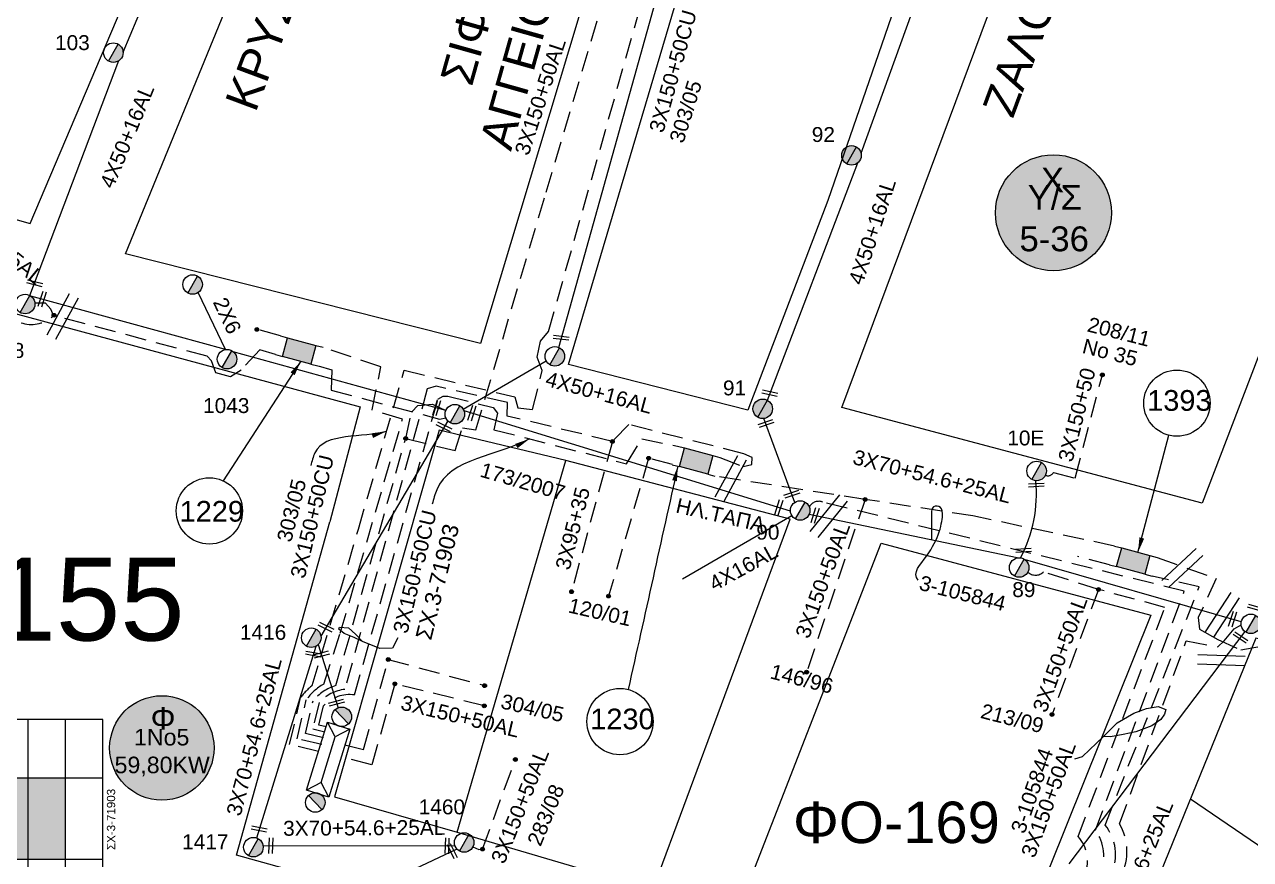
# Model space of a CAD drawing. Header units: millimetres. Extents: x 1113 to 5794, y 757 to 3537.
# Drawn here: x 1827 to 1974.9, y 1551.7 to 1652.5 of the extents above; entities that cross this region are included whole.
import ezdxf
from ezdxf.enums import TextEntityAlignment as Align

# ---------------------------------------------------------------- set-up
doc = ezdxf.new("R2010")
doc.units = ezdxf.units.MM
doc.linetypes.add('DASHED', pattern=[19.05, 12.7, -6.35])
for name, color, linetype in [('Link Box 4 Διευθύνσεων', 7, 'Continuous'), ('Άγνωστα', 7, 'Continuous'), ('Ασφαλειοκιβώτια Χ.Τ 9 αναχωρήσεων', 7, 'Continuous'), ('Γυμνά εναέρια ΧΤ και ΦΟΠ (3Φ)   4x50+16AL', 7, 'Continuous'), ('Εναέρια παροχή ΧΤ 4x16', 7, 'SYN_LINE'), ('Επιγραφές - Σχήματα', 7, 'Continuous'), ('Καλώδια ΧΤ   3x150+50AL', 7, 'DASHED'), ('Καλώδια ΧΤ   3x150+50CU', 7, 'DASHED'), ('Καλώδια ΧΤ   3x95+35 CU', 7, 'DASHED'), ('Μηχανική τομή', 7, 'Continuous'), ('Πελάτης μέσης τάσης', 7, 'Continuous'), ('Στύλος Ξύλινος', 7, 'Continuous'), ('Στύλος Ξύλινος @ 1', 7, 'Continuous'), ('Στύλος ΦΜ', 7, 'Continuous'), ('Στύλος ΦΜ @ 1', 7, 'Continuous'), ('Συνδέσεις', 7, 'Continuous'), ('Συνεστραμμένα ΧΤ   3x70+54.6+25 AL', 7, 'SYN_LINE'), ('Τομή', 7, 'Continuous'), ('Υποσταθμός εναέριος 2 στύλων', 7, 'Continuous'), ('Υποσταθμός πόλεως', 7, 'Continuous'), ('Υπόβαθρο ΔΕΗ', 7, 'Continuous'), ('Χώρος', 7, 'Continuous')]:
    doc.layers.add(name, color=color, linetype=linetype)
doc.styles.get("Standard").update_dxf_attribs({"font": 'arial.ttf'})
doc.linetypes.add('SYN_LINE', pattern='A,0.5,-0.0001,["/\\/\\/\\/",Standard,S=0.1,R=0,X=0,Y=-0.05],-0.25', length=0.7501)
doc.dimstyles.new('ISO-25', dxfattribs={"dimtxt": 2.5, "dimasz": 1.8, "dimexe": 1.25, "dimexo": 0.625, "dimtad": 1, "dimtxsty": 'Standard', "dimcen": 1.8, "dimadec": 0, "dimazin": 0, "dimtfac": 1, "dimtmove": 0, "dimatfit": 3, "dimfxl": 1.25, "dimarcsym": 0})

# ---------------------------------------------------------------- blocks, each defined once
blk = doc.blocks.new('ΥΠΑΡΧΩΝ ΤΣΙΜΕΝΤΕΝΙΟΣ ΣΤΥΛΟΣ')
at = {"layer": 'Στύλος ΦΜ'}
blk.add_hatch(color=7, dxfattribs=at).paths.add_polyline_path([(-1.29, -2.28, 0.574793), (2.62, 0, 0.268822), (1.3, 2.27)])
at = {"layer": 'Στύλος ΦΜ', "color": 7}
blk.add_line((-1.29, -2.28), (1.3, 2.27), dxfattribs=at)
blk.add_circle((0, 0), 2.62, dxfattribs=at)
at = {"layer": 'Στύλος ΦΜ', "flags": 4}
for tag, p in [('ΑΡΙΘΜΟΣ', (-4.68, 8.05)), ('ΤΥΠΟΣ', (-4.91, 3.03))]:
    blk.add_attdef(tag, p, '', height=4, dxfattribs=at)
blk = doc.blocks.new('ΥΠΟΣΤΑΘΜΟΣ ΕΝΑΕΡΙΟΣ ΕΠΙ 2 ΣΤΥΛΩΝ')
at = {"layer": 'Υποσταθμός εναέριος 2 στύλων', "linetype": 'Continuous'}
for points in [[(-11.97, -2.11, 0.574793), (-8.45, -0.07, 0.268822), (-9.64, 1.98)], [(9.68, -2.15, 0.574793), (13.19, -0.1, 0.268822), (12.01, 1.95)]]:
    blk.add_hatch(color=256, dxfattribs=at).paths.add_polyline_path(points)
for p, q in [((-11.97, -2.11), (-9.64, 1.98)), ((9.68, -2.15), (12.01, 1.95))]:
    blk.add_line(p, q, dxfattribs=at)
for centre in [(-10.81, -0.07), (10.84, -0.1)]:
    blk.add_circle(centre, 2.36, dxfattribs=at)
at = {"layer": 'Υποσταθμός πόλεως', "linetype": 'Continuous', "ltscale": 40}
blk.add_lwpolyline([(-8.57, 2.82), (8.57, 2.82), (8.57, -2.82), (-8.57, -2.82)], close=True, dxfattribs=at)
for points in [[(-5.75, 0), (-8.57, 2.82)], [(-8.57, -2.82), (-5.75, 0)], [(-5.75, 0), (5.75, 0)], [(5.75, 0), (8.57, 2.82)], [(8.57, -2.82), (5.75, 0)]]:
    blk.add_lwpolyline(points, dxfattribs=at)
at = {"layer": 'Υποσταθμός εναέριος 2 στύλων', "ltscale": 40, "flags": 1}
for tag, p in [('ΜΕΤΑΣΧΗΜΑΤΙΣΜΟΣ', (14.09, 2.51)), ('ΙΣΧΥΣ', (14.07, -0.28)), ('ΑΡΙΘΜΟΣ', (14.19, -3))]:
    blk.add_attdef(tag, p, '', height=1.8, dxfattribs=at)
blk = doc.blocks.new('ΥΠΑΡΧΩΝ ΞΥΛΙΝΟΣ ΣΤΥΛΟΣ')
at = {"layer": 'Στύλος Ξύλινος'}
h = blk.add_hatch(color=7, dxfattribs=at)
h.paths.add_polyline_path([(-2.62, 0, 0.270008), (-1.29, -2.28), (1.3, 2.27, 0.576266)])
h.paths.add_polyline_path([(-1.29, -2.28, 0.574793), (2.62, 0, 0.268822), (1.3, 2.27)])
at = {"layer": 'Στύλος Ξύλινος', "color": 7}
blk.add_line((-1.29, -2.28), (1.3, 2.27), dxfattribs=at)
blk.add_circle((0, 0), 2.62, dxfattribs=at)
at = {"layer": 'Στύλος Ξύλινος', "flags": 4}
for tag, p in [('ΑΡΙΘΜΟΣ', (-4.91, 8.6)), ('ΤΥΠΟΣ', (-4.85, 3.39))]:
    blk.add_attdef(tag, p, '', height=4, dxfattribs=at)
blk = doc.blocks.new('LINK BOX 4 ΑΝΑΧΩΡΗΣΕΩΝ')
at = {"layer": 'Link Box 4 Διευθύνσεων', "ltscale": 40}
blk.add_hatch(color=256, dxfattribs=at).paths.add_polyline_path([(-3.54, 0), (-3.54, -4.67), (3.54, -4.67), (3.54, 0)])
for p, q in [((-3.54, 0), (-5.33, 0)), ((5.33, 0), (3.54, 0)), ((-3.54, -4.67), (-5.33, -4.67)), ((5.33, -4.67), (3.54, -4.67))]:
    blk.add_line(p, q, dxfattribs=at)
blk.add_lwpolyline([(-3.54, -4.67), (-3.54, 0), (3.54, 0), (3.54, -4.67)], close=True, dxfattribs=at)
blk = doc.blocks.new('ΑΣΦΑΛΕΙΟΚΙΒΩΤΙΟ ΥΠΟΣΤΑΘΜΟΥ 9 ΑΝΑΧΩΡΗΣΕΩΝ')
at = {"layer": 'Ασφαλειοκιβώτια Χ.Τ 9 αναχωρήσεων', "ltscale": 40}
for p, q in [((-23.8, 40.36), (24.02, 40.36)), ((-9.72, 40.36), (-9.72, -40.64)), ((9.94, 40.36), (9.94, -40.64)), ((-23.8, 31.36), (24.02, 31.36)), ((-23.8, 22.36), (24.02, 22.36)), ((-23.8, 13.36), (24.02, 13.36)), ((-23.8, 4.36), (24.02, 4.36)), ((-23.8, -4.64), (24.02, -4.64)), ((-23.8, -13.64), (24.02, -13.64)), ((-23.8, -22.64), (24.02, -22.64)), ((-23.8, -31.64), (24.02, -31.64))]:
    blk.add_line(p, q, dxfattribs=at)
at = {"layer": 'Ασφαλειοκιβώτια Χ.Τ 9 αναχωρήσεων'}
blk.add_lwpolyline([(-23.8, -40.64), (24.02, -40.64), (24.02, 40.36), (-23.8, 40.36)], close=True, dxfattribs=at)
for s, p in [('1', (-18.61, 37.24)), ('2', (-18.61, 28.67)), ('3', (-18.61, 19.6)), ('4', (-18.61, 10.58)), ('5', (-18.61, 1.57)), ('6', (-18.61, -7.57)), ('7', (-18.61, -15.81)), ('8', (-18.61, -25.5)), ('9', (-18.61, -34.19))]:
    blk.add_text(s, height=3.6, rotation=270, dxfattribs=at).set_placement(p)
at = {"layer": 'Ασφαλειοκιβώτια Χ.Τ 9 αναχωρήσεων', "ltscale": 40}
for tag, height, p in [('ΟΝΟΜΑ', 5, (-0.16, 44.31)), ('ΚΕΙΜΕΝΟ 1', 2, (17.06, 35.59)), ('ΚΕΙΜΕΝΟ 2', 2, (17.06, 26.88)), ('ΚΕΙΜΕΝΟ 3', 2, (17.06, 17.69)), ('ΚΕΙΜΕΝΟ 4', 2, (17.06, 8.71)), ('ΚΕΙΜΕΝΟ 5', 2, (17.06, -0.13)), ('ΚΕΙΜΕΝΟ 6', 2, (17.06, -9.05)), ('ΚΕΙΜΕΝΟ 7', 2, (17.06, -18.13)), ('ΚΕΙΜΕΝΟ 8', 2, (17.06, -26.85)), ('ΚΕΙΜΕΝΟ 9', 2, (17.06, -35.99)), ('ΣΧ', 2, (-0.1, -42.64))]:
    blk.add_attdef(tag, text='', height=height, dxfattribs=at).set_placement(p, align=Align.MIDDLE_CENTER)
blk = doc.blocks.new('ΜΗΧΑΝΙΚΗ ΤΟΜΗ')
at = {"layer": 'Μηχανική τομή', "ltscale": 40}
for p, q in [((-1.89, 0.78), (1.89, 0.78)), ((1.89, 0), (-1.89, 0))]:
    blk.add_line(p, q, dxfattribs=at)
blk = doc.blocks.new('ΤΟΜΗ')
at = {"layer": 'Τομή', "ltscale": 40}
for p, q in [((-5.68, 0), (5.68, 0)), ((5.68, -2.33), (-5.68, -2.33))]:
    blk.add_line(p, q, dxfattribs=at)
blk = doc.blocks.new('_ΣΥΝΔΕΣΗ')
at = {"layer": 'Συνδέσεις', "linetype": 'SYN_LINE', "ltscale": 40}
blk.add_hatch(color=256, dxfattribs=at).paths.add_polyline_path([(0.5, -0.01, 1), (-0.5, -0.01, 1)])
at = {"layer": 'Συνδέσεις'}
blk.add_circle((0, -0.01), 0.5, dxfattribs=at)
blk = doc.blocks.new('ΠΕΛΑΤΗΣ ΜΕΣΗΣ ΤΑΣΗΣ')
at = {"layer": 'Πελάτης μέσης τάσης', "ltscale": 40, "true_color": 0x5db6e9}
blk.add_hatch(color=143, dxfattribs=at).paths.add_polyline_path([(3.5, 0, 1), (-3.5, 0, 1)])
at = {"layer": 'Πελάτης μέσης τάσης', "ltscale": 40}
blk.add_circle((0, 0), 3.5, dxfattribs=at)
at = {"layer": 'Πελάτης μέσης τάσης', "ltscale": 30, "insert": (-0.754, 2.728), "char_height": 1.5, "width": 113.58093, "attachment_point": 1}
blk.add_mtext('X', dxfattribs=at)
at = {"layer": 'Πελάτης μέσης τάσης', "ltscale": 40}
blk.add_attdef('ΑΡΙΘΜΟΣ_001', (-1.337, -1.057), '', height=1.5, dxfattribs=at)
blk = doc.blocks.new('ΧΩΡΟΣ')
at = {"layer": 'Χώρος', "ltscale": 40, "true_color": 0xff4747}
blk.add_hatch(color=13, dxfattribs=at).paths.add_polyline_path([(12.17, -0.19, 1), (-13.03, -0.19, 1)])
at = {"layer": 'Χώρος', "ltscale": 40}
blk.add_circle((-0.43, -0.19), 12.6, dxfattribs=at)
at = {"layer": 'Χώρος', "ltscale": 30, "insert": (-3.14, 9.64), "char_height": 5.4, "width": 408.8913, "attachment_point": 1}
blk.add_mtext('Φ', dxfattribs=at)
at = {"layer": 'Χώρος', "ltscale": 40}
blk.add_attdef('ΑΡΙΘΜΟΣ_001', (-5.24, -3.99), '', height=5.4, dxfattribs=at)

msp = doc.modelspace()

# ---------------------------------------------------------------- hatches: boundary and pattern name
at = {"layer": 'Ασφαλειοκιβώτια Χ.Τ 9 αναχωρήσεων', "lineweight": -3}
for color, points in [(6, [(1827.4, 1561.59), (1822.9, 1561.59), (1822.9, 1551.76), (1827.4, 1551.76)]), (62, [(1831.9, 1561.59), (1827.4, 1561.59), (1827.4, 1551.76), (1831.9, 1551.76)])]:
    msp.add_hatch(color=color, dxfattribs=at).paths.add_polyline_path(points)

# ---------------------------------------------------------------- linework, layer by layer
at = {"layer": 'Άγνωστα', "color": 6, "linetype": 'SYN_LINE', "lineweight": -3, "ltscale": 10}
msp.add_lwpolyline([(1851.23, 1613.28), (1847.9, 1620.15)], dxfattribs=at)
at = {"layer": 'Άγνωστα', "color": 6, "linetype": 'DASHED', "lineweight": -3, "ltscale": 0.2}
msp.add_lwpolyline([(1862.39, 1611.3), (1864.05, 1610.85), (1863.99, 1608.39), (1877.05, 1604.89), (1877.81, 1605.04)], dxfattribs=at)
at = {"layer": 'Άγνωστα', "color": 62, "linetype": 'DASHED', "lineweight": -3, "ltscale": 0.2}
msp.add_lwpolyline([(1863.36, 1567.75), (1862.5, 1567.95), (1863.05, 1570.29, -0.24049), (1866.79, 1571.6), (1876.87, 1607.31), (1877.48, 1607.67), (1878.04, 1607.65), (1883.51, 1606.28), (1884.07, 1605.6), (1883.63, 1603.6), (1899.63, 1599.49), (1901.49, 1602.5), (1905.77, 1601.64)], format="xyb", dxfattribs=at)
msp.add_lwpolyline([(1905.16, 1599.39), (1902.3, 1600.17), (1897.46, 1583.53)], dxfattribs=at)
at = {"layer": 'Γυμνά εναέρια ΧΤ και ΦΟΠ (3Φ)   4x50+16AL', "color": 2, "lineweight": -3}
for points in [[(1927.94, 1636.96), (1940.96, 1672.95)], [(1916.64, 1607.17), (1927.54, 1635.8)]]:
    msp.add_lwpolyline(points, dxfattribs=at)
at = {"layer": 'Γυμνά εναέρια ΧΤ και ΦΟΠ (3Φ)   4x50+16AL', "color": 30, "lineweight": -3}
for points in [[(1838.86, 1649.18), (1846.47, 1667.32)], [(1827.61, 1619.8), (1838.36, 1648.15)]]:
    msp.add_lwpolyline(points, dxfattribs=at)
at = {"layer": 'Γυμνά εναέρια ΧΤ και ΦΟΠ (3Φ)   4x50+16AL', "color": 6, "lineweight": -3}
for points in [[(1851.23, 1613.28), (1827.7, 1619.74)], [(1877.82, 1605.93), (1852.16, 1613.02)], [(1919.41, 1593.77), (1880.01, 1605.88)]]:
    msp.add_lwpolyline(points, dxfattribs=at)
at = {"layer": 'Γυμνά εναέρια ΧΤ και ΦΟΠ (3Φ)   4x50+16AL', "color": 2, "linetype": 'SYN_LINE', "lineweight": -3, "ltscale": 10}
msp.add_lwpolyline([(1919.94, 1594.84), (1916.22, 1604.96)], dxfattribs=at)
at = {"layer": 'Εναέρια παροχή ΧΤ 4x16', "color": 133, "lineweight": -3, "ltscale": 20}
msp.add_lwpolyline([(1906.4, 1585.62), (1919.58, 1593.25)], dxfattribs=at)
at = {"layer": 'Επιγραφές - Σχήματα', "lineweight": -3}
for points in [[(1872.04, 1578.5), (1871.39, 1577.25), (1869.85, 1577.22), (1867.77, 1578.04), (1866.77, 1578.51), (1865.56, 1579.03), (1864.89, 1579.54), (1864.97, 1579.76), (1866.07, 1579.69), (1866.91, 1578.93), (1867.77, 1578.04)], [(1953.75, 1563.88), (1954.66, 1564.15), (1957.2, 1566.57), (1958.87, 1568.22), (1960.88, 1569.38), (1962.4, 1569.97), (1963.82, 1570.19), (1964.74, 1569.86), (1964.56, 1569.27), (1964.14, 1568.64), (1963.04, 1567.86), (1961.12, 1567.16), (1959.59, 1566.81), (1958.04, 1566.54), (1957.2, 1566.57)]]:
    msp.add_lwpolyline(points, dxfattribs=at)
for centre in [(1966.07, 1606.81), (1849.27, 1593.81), (1898.84, 1568.38)]:
    msp.add_circle(centre, 4, dxfattribs=at)
at = {"layer": 'Καλώδια ΧΤ   3x150+50AL', "color": 6, "lineweight": -3, "ltscale": 0.2}
msp.add_lwpolyline([(1872.97, 1602.54), (1878.94, 1601.08), (1879.82, 1603.84), (1881.44, 1603.58), (1889.91, 1632.26), (1910.47, 1700.97), (1898.36, 1704.46)], dxfattribs=at)
at = {"layer": 'Καλώδια ΧΤ   3x150+50AL', "color": 173, "lineweight": -3, "ltscale": 0.2}
for points in [[(1958.54, 1589.57), (1941.45, 1593.2), (1928.43, 1595.2), (1910.3, 1598)], [(1928.43, 1595.2), (1921.37, 1574.35)], [(1957.93, 1587.31), (1954.08, 1588.29)]]:
    msp.add_lwpolyline(points, dxfattribs=at)
at = {"layer": 'Καλώδια ΧΤ   3x150+50AL', "color": 2, "lineweight": -3, "ltscale": 0.2}
msp.add_lwpolyline([(1921.89, 1545.07), (1920.2, 1539.67), (1946.38, 1531.98), (1952.42, 1547.03, 0.590132), (1956.23, 1555.28), (1966.95, 1584.13), (1923.34, 1594.86, 0.379493), (1921.68, 1594.3)], format="xyb", dxfattribs=at)
at = {"layer": 'Καλώδια ΧΤ   3x150+50AL', "color": 30, "lineweight": -3, "ltscale": 0.2}
msp.add_lwpolyline([(1963.68, 1588.18), (1970.82, 1585.65), (1968.65, 1580.96), (1968.81, 1579.55), (1970.99, 1578.28), (1973.77, 1577.04), (1976.95, 1577.61), (1978.65, 1577.13), (2002.69, 1571.24), (2003.97, 1570.18), (2005.28, 1569.87), (2006.1, 1570.47), (2006.95, 1570.47), (2030.55, 1564.82), (2030.09, 1563.44), (2030.23, 1562.54), (2031.44, 1561.74), (2033.07, 1561.12), (2034.69, 1561.03)], dxfattribs=at)
at = {"layer": 'Καλώδια ΧΤ   3x150+50AL', "color": 173, "lineweight": -3, "ltscale": 0.2}
msp.add_lwpolyline([(1920.26, 1545.54), (1918.4, 1539.15), (1946.97, 1530.78), (1953.32, 1546.6, 0.608816), (1957.4, 1555.9), (1968.76, 1584.63), (1963.08, 1585.92)], format="xyb", dxfattribs=at)
at = {"layer": 'Καλώδια ΧΤ   3x150+50AL', "color": 62, "lineweight": -3, "ltscale": 0.2}
msp.add_lwpolyline([(1923.54, 1544.6), (1922.25, 1540.11), (1945.73, 1533.04), (1951.43, 1547.26, 0.60922), (1954.14, 1554.51), (1964.63, 1582.17), (1956.59, 1584.33), (1956.59, 1584.33), (1949.97, 1586.45, -0.40947), (1948.08, 1586.43)], format="xyb", dxfattribs=at)
msp.add_lwpolyline([(1956.59, 1584.33), (1950.99, 1569.23)], dxfattribs=at)
at = {"layer": 'Καλώδια ΧΤ   3x150+50AL', "color": 5, "lineweight": -3, "ltscale": 0.2}
msp.add_lwpolyline([(1918.69, 1545.99), (1916.23, 1538.74), (1947.58, 1529.55), (1954.23, 1546.16, 0.539473), (1959.14, 1556.05), (1967.2, 1578.13), (1971, 1577.42), (1971.76, 1578.11), (1972.98, 1579.56), (1973.82, 1580.06)], format="xyb", dxfattribs=at)
at = {"layer": 'Καλώδια ΧΤ   3x150+50AL', "color": 1, "lineweight": -3, "ltscale": 0.2}
msp.add_lwpolyline([(1865.63, 1565.56), (1867.88, 1565.01), (1870.87, 1575.88), (1882.5, 1572.72)], dxfattribs=at)
at = {"layer": 'Καλώδια ΧΤ   3x150+50AL', "color": 5, "lineweight": -3, "ltscale": 0.2}
msp.add_lwpolyline([(1882.46, 1570.28), (1871.67, 1572.93), (1868.89, 1563.16), (1865.2, 1564.16)], dxfattribs=at)
at = {"layer": 'Καλώδια ΧΤ   3x150+50AL', "color": 2, "lineweight": -3, "ltscale": 0.2}
msp.add_lwpolyline([(1881.09, 1553.28), (1881.81, 1552.93), (1882.24, 1553), (1886.21, 1563.81)], dxfattribs=at)
at = {"layer": 'Καλώδια ΧΤ   3x150+50CU', "color": 173, "lineweight": -3, "ltscale": 0.2}
msp.add_lwpolyline([(1862.45, 1564.79), (1858.96, 1565.6), (1860.29, 1571.28, -0.074164), (1861.69, 1572.72), (1867.27, 1591.61), (1872.79, 1610.8), (1886.13, 1607.56), (1886.52, 1606.26), (1888.29, 1606.06), (1889.46, 1610.75), (1888.85, 1612.35), (1889.25, 1614.3), (1890.2, 1615.44), (1906.18, 1671.87), (1918.86, 1668.15)], format="xyb", dxfattribs=at)
at = {"layer": 'Καλώδια ΧΤ   3x150+50CU', "color": 30, "lineweight": -3, "ltscale": 0.2}
for points in [[(1745.74, 1636.55), (1745.84, 1638.91), (1763.29, 1635.32, 0.93092), (1767.5, 1634.67), (1783.86, 1630.19, 0.908402), (1788.51, 1628.89), (1824.06, 1619.17, 0.57178), (1830.47, 1617.39, -14.738348)], [(1862.86, 1565.62), (1859.87, 1566.32), (1860.97, 1571.02, -0.111191), (1863.08, 1572.9), (1865.07, 1579.04), (1872.58, 1604.86), (1868.91, 1605.99), (1869.98, 1611.2), (1862.99, 1613.55)]]:
    msp.add_lwpolyline(points, format="xyb", dxfattribs=at)
msp.add_lwpolyline([(1857.24, 1612.69), (1855.36, 1613.26), (1853.09, 1610.81), (1851.83, 1609.99), (1850.04, 1610.49), (1849.54, 1611.91), (1849, 1612.47), (1830.47, 1617.39), (1830.12, 1618.14), (1829.48, 1618.87), (1828.2, 1618.87)], dxfattribs=at)
at = {"layer": 'Καλώδια ΧΤ   3x150+50CU', "color": 27, "lineweight": -3, "ltscale": 0.2}
msp.add_lwpolyline([(1857.85, 1614.94), (1855.01, 1615.71)], dxfattribs=at)
at = {"layer": 'Καλώδια ΧΤ   3x150+50CU', "color": 62, "lineweight": -3, "ltscale": 0.2}
msp.add_lwpolyline([(1950.19, 1598.11, 0.41287), (1951.17, 1598.46), (1953.77, 1597.77), (1957.07, 1610.22)], format="xyb", dxfattribs=at)
at = {"layer": 'Καλώδια ΧΤ   3x150+50CU', "color": 133, "lineweight": -3, "ltscale": 0.2}
msp.add_lwpolyline([(1910.91, 1600.25), (1913.7, 1599.15), (1914.75, 1599.41), (1914.78, 1600.26), (1913.79, 1600.71), (1899.91, 1604.23), (1897.92, 1602.2), (1885.21, 1605.26), (1885.25, 1606.87), (1876.64, 1608.87), (1875.57, 1608.52), (1865.64, 1572.27, 0.179633), (1862.52, 1570.7), (1861.77, 1567.5), (1863.22, 1567.15)], format="xyb", dxfattribs=at)
at = {"layer": 'Καλώδια ΧΤ   3x150+50CU', "color": 6, "lineweight": -3, "ltscale": 0.2}
msp.add_lwpolyline([(1863.05, 1566.43), (1860.87, 1566.94), (1861.79, 1570.88, -0.147818), (1864.52, 1572.72), (1872.97, 1602.54), (1873.7, 1605.77), (1874.44, 1606.51), (1876.21, 1606.67), (1877.82, 1605.93)], format="xyb", dxfattribs=at)
at = {"layer": 'Καλώδια ΧΤ   3x95+35 CU', "color": 133, "lineweight": -3, "ltscale": 0.2}
msp.add_lwpolyline([(1897.92, 1602.2), (1892.99, 1584.06)], dxfattribs=at)
at = {"layer": 'Συνεστραμμένα ΧΤ   3x70+54.6+25 AL', "color": 6, "lineweight": -3, "ltscale": 20}
for points in [[(1891.45, 1613.54), (1903.16, 1655.41)], [(1879.91, 1606.1), (1889.93, 1611.9)], [(1878.04, 1604.68), (1862.73, 1578.71)]]:
    msp.add_lwpolyline(points, dxfattribs=at)
at = {"layer": 'Συνεστραμμένα ΧΤ   3x70+54.6+25 AL', "color": 62, "lineweight": -3, "ltscale": 20}
for points in [[(1946.8, 1588.13), (1921.66, 1593.38)], [(1973.84, 1580.42), (1947.78, 1587.89)]]:
    msp.add_lwpolyline(points, dxfattribs=at)
at = {"layer": 'Συνεστραμμένα ΧΤ   3x70+54.6+25 AL', "color": 1, "lineweight": -3, "ltscale": 20}
msp.add_lwpolyline([(1974.27, 1579.25), (1953.03, 1551.22)], dxfattribs=at)
at = {"layer": 'Συνεστραμμένα ΧΤ   3x70+54.6+25 AL', "color": 2, "lineweight": -3, "ltscale": 20}
for points in [[(1862.41, 1577.67), (1864.8, 1570.04)], [(1855.75, 1553.41), (1878.92, 1553.39)]]:
    msp.add_lwpolyline(points, dxfattribs=at)
at = {"layer": 'Συνεστραμμένα ΧΤ   3x70+54.6+25 AL', "color": 2, "lineweight": -3, "ltscale": 15}
msp.add_lwpolyline([(1862.13, 1577.46), (1854.97, 1554.33)], dxfattribs=at)
at = {"layer": 'Συνεστραμμένα ΧΤ   3x70+54.6+25 AL', "color": 2, "lineweight": -3, "ltscale": 10}
msp.add_lwpolyline([(1879.16, 1553), (1871.22, 1549.23)], dxfattribs=at)
at = {"layer": 'Συνεστραμμένα ΧΤ   3x70+54.6+25 AL', "color": 62, "lineweight": -3, "ltscale": 8}
msp.add_arc((1932.54, 1595.92), 16.58, 332.0221, 5.3152, dxfattribs=at)
at = {"layer": 'Υπόβαθρο ΔΕΗ', "lineweight": -3}
for points in [[(2038.41, 1775.64), (1969.11, 1594.73), (1925.63, 1606.27), (1946.27, 1661.73), (1961.18, 1707.13), (1988.9, 1789.39)], [(1921.47, 1745.17), (1882.02, 1614), (1839.13, 1624.84), (1871.9, 1704.82), (1893.82, 1699.3), (1895.68, 1709.38), (1875.79, 1713.72), (1890.99, 1766.15)], [(1969.49, 1765.46), (1952.24, 1713.3), (1923.93, 1631.27), (1914.29, 1605.98), (1892.64, 1611.49), (1912.26, 1677.68), (1926.51, 1728.43), (1932.67, 1749.51)], [(1860.98, 1707.83), (1839.44, 1712.37), (1811.49, 1718.81), (1813.3, 1741.39), (1772.53, 1744.93), (1761.28, 1745.7), (1758.06, 1706.9), (1757.45, 1695.25), (1818.16, 1683.41), (1816.12, 1674.52), (1777.59, 1681.53), (1777.59, 1681.53), (1756.36, 1685.37), (1753.91, 1653.01), (1755.19, 1650.8), (1757.31, 1648.27), (1802.46, 1635.61), (1827.65, 1628.51), (1847.24, 1674.68), (1860.98, 1707.83)], [(1965.86, 1529.64), (2033.17, 1486.32), (2049.96, 1476.88), (2029.59, 1434.24), (1971.23, 1455.25), (1934.35, 1468.36), (1930.64, 1458.3), (1971.01, 1443.92), (2026.59, 1424.82), (2016.3, 1391.08), (1970.38, 1407.13), (1941.94, 1417.14), (1885.15, 1436.51), (1852.12, 1450.45), (1816.07, 1463.91), (1791.03, 1472.26), (1770, 1478.62), (1753.53, 1482.55), (1758.04, 1553.81), (1760.37, 1592.47), (1763.1, 1634.4), (1776.36, 1630.97), (1867.48, 1606.38), (1863.83, 1592.47)], [(1879.19, 1555.04), (1892.29, 1599.91)], [(1925.86, 1492.25), (1939.97, 1524.71), (1909.04, 1534.53), (1898, 1506.36), (1887.94, 1509.39), (1899.35, 1539.23), (1852.54, 1552.27), (1863.83, 1592.47)], [(1930.36, 1589.91), (1962.9, 1581.22), (1944.61, 1535.64), (1912.85, 1544.94), (1930.36, 1589.91)], [(1967.71, 1559.04), (2059.23, 1496.72), (2086.11, 1553.81), (2070.08, 1556.04), (2041.21, 1563.01), (1998.3, 1573.35), (1975.61, 1578.43), (1956.87, 1532.48), (1976.56, 1526.24)]]:
    msp.add_lwpolyline(points, dxfattribs=at)
msp.add_lwpolyline([(1919.4, 1592.81), (1919.4, 1592.81), (1892.29, 1599.91), (1877, 1603.55), (1877, 1603.55), (1864.36, 1559.29), (1879.19, 1555.04), (1902.79, 1548.09)], close=True, dxfattribs=at)
msp.add_open_spline([(1934.84, 1585.46), (1934.06, 1586.32), (1936.13, 1588.37), (1937.54, 1591.39), (1937.91, 1593.74), (1937.46, 1594.44), (1936.31, 1594.44), (1936.45, 1593.09), (1936.46, 1590.29)], degree=3, dxfattribs=at)

# ---------------------------------------------------------------- block references
at = {"layer": 'Link Box 4 Διευθύνσεων', "lineweight": -3}
for p, xscale, yscale, zscale, rotation in [((1859.81, 1611.99), 0.500000000000049, 0.500000000000049, 0.500000000000049, 164.9005652672453), ((1907.73, 1598.69), 0.5000000000000524, 0.5000000000000524, 0.5000000000000524, 164.9005652672454), ((1960.5, 1586.62), 0.5000000000000524, 0.5000000000000524, 0.5000000000000524, 164.9005652672454)]:
    msp.add_blockref('LINK BOX 4 ΑΝΑΧΩΡΗΣΕΩΝ', p, dxfattribs=dict(at, xscale=xscale, yscale=yscale, zscale=zscale, rotation=rotation))
at = {"layer": 'Ασφαλειοκιβώτια Χ.Τ 9 αναχωρήσεων', "lineweight": -3, "xscale": 0.5, "yscale": 0.5, "zscale": 0.5, "rotation": 90}
msp.add_blockref('ΑΣΦΑΛΕΙΟΚΙΒΩΤΙΟ ΥΠΟΣΤΑΘΜΟΥ 9 ΑΝΑΧΩΡΗΣΕΩΝ', (1816.08, 1556.62), dxfattribs=at).add_auto_attribs({'ΟΝΟΜΑ': 'ΦΟ-155', 'ΣΧ': 'ΣΧ-3-71903'})
at = {"layer": 'Μηχανική τομή', "lineweight": -3}
for p, xscale, yscale, zscale, rotation in [((1828.25, 1621.47), 0.4999999999997619, 0.4999999999997619, 0.4999999999997619, 165.7929722191125), ((1829.28, 1619.3), 0.4999999999996403, 0.4999999999996403, 0.4999999999996403, 72.05658553480758), ((1891.72, 1614.51), 0.4999999999996205, 0.4999999999996205, 0.4999999999996205, 353.6262389390748), ((1876.9, 1606.19), 0.4999999999996403, 0.4999999999996403, 0.4999999999996403, 72.05658553480758), ((1916.89, 1607.83), 0.4999999999996839, 0.4999999999996839, 0.4999999999996839, 347.7454122274524), ((1881.15, 1605.53), 0.4999999999996403, 0.4999999999996403, 0.4999999999996403, 72.05658553480758), ((1877.51, 1603.78), 0.4999999999997533, 0.4999999999997533, 0.4999999999997533, 334.2663194874474), ((1916.52, 1604.16), 0.4999999999997667, 0.4999999999997667, 0.4999999999997667, 18.45575496143163), ((1949.08, 1597.12), 0.4999999999997333, 0.4999999999997333, 0.4999999999997333, 183.1524972002956), ((1919.65, 1595.63), 0.4999999999997667, 0.4999999999997667, 0.4999999999997667, 18.45575496143163), ((1918.19, 1594.15), 0.4999999999996403, 0.4999999999996403, 0.4999999999996403, 72.05658553480758), ((1922.58, 1593.19), 0.4999999999996403, 0.4999999999996403, 0.4999999999996403, 72.05658553480758), ((1947.53, 1589.24), 0.4999999999997333, 0.4999999999997333, 0.4999999999997333, 183.1524972002956), ((1975.6, 1582.3), 0.4999999999997337, 0.4999999999997337, 0.4999999999997337, 163.5261437010553), ((1972.97, 1580.67), 0.4999999999996403, 0.4999999999996403, 0.4999999999996403, 72.05658553480758), ((1863.26, 1579.6), 0.4999999999997533, 0.4999999999997533, 0.4999999999997533, 334.2663194874474), ((1973.85, 1578.7), 0.4999999999997332, 0.4999999999997332, 0.4999999999997332, 146.5829410011966), ((1861.79, 1576.34), 0.4999999999996846, 0.4999999999996846, 0.4999999999996846, 349.1960459027813), ((1862.84, 1576.29), 0.4999999999996855, 0.4999999999996855, 0.4999999999996855, 14.41936267947441), ((1864.66, 1570.48), 0.4999999999996855, 0.4999999999996855, 0.4999999999996855, 14.41936267947441), ((1855.24, 1555.23), 0.4999999999996846, 0.4999999999996846, 0.4999999999996846, 349.1960459027813), ((1856.5, 1553.41), 0.4999999999997531, 0.4999999999997531, 0.4999999999997531, 267.9075357211165), ((1877.77, 1553.39), 0.4999999999997531, 0.4999999999997531, 0.4999999999997531, 267.9075357211165), ((1878.42, 1552.65), 0.4999999999997518, 0.4999999999997518, 0.4999999999997518, 296.3818186551438)]:
    msp.add_blockref('ΜΗΧΑΝΙΚΗ ΤΟΜΗ', p, dxfattribs=dict(at, xscale=xscale, yscale=yscale, zscale=zscale, rotation=rotation))
at = {"layer": 'Πελάτης μέσης τάσης', "lineweight": -3}
ref = msp.add_blockref('ΠΕΛΑΤΗΣ ΜΕΣΗΣ ΤΑΣΗΣ', (1951.16, 1629.79), dxfattribs=dict(at, xscale=2, yscale=2, zscale=2))
ref.add_attrib('ΑΡΙΘΜΟΣ_001', 'Υ/Σ', (1948.05, 1630.15), dxfattribs={"ltscale": 40, "height": 3})
ref.add_attrib('ΑΡΙΘΜΟΣ_002', '5-36', (1947.06, 1625.14), dxfattribs={"ltscale": 40, "height": 3})
at = {"layer": 'Στύλος Ξύλινος @ 1', "lineweight": -3, "ltscale": 40}
ref = msp.add_blockref('ΥΠΑΡΧΩΝ ΞΥΛΙΝΟΣ ΣΤΥΛΟΣ', (1926.79, 1636.71), dxfattribs=dict(at, xscale=0.4499999999998181, yscale=0.4499999999998181, zscale=0.4499999999998181))
ref.add_attrib('ΤΥΠΟΣ', '92', (1921.99, 1638.33), dxfattribs={"layer": 'Στύλος Ξύλινος', "height": 1.8, "flags": 4})
ref = msp.add_blockref('ΥΠΑΡΧΩΝ ΞΥΛΙΝΟΣ ΣΤΥΛΟΣ', (1916.07, 1606.13), dxfattribs=dict(at, xscale=0.4499999999998181, yscale=0.4499999999998181, zscale=0.4499999999998181))
ref.add_attrib('ΤΥΠΟΣ', '91', (1911.27, 1607.75), dxfattribs={"layer": 'Στύλος Ξύλινος', "height": 1.8, "flags": 4})
at = {"layer": 'Στύλος ΦΜ @ 1', "lineweight": -3, "ltscale": 40}
ref = msp.add_blockref('ΥΠΑΡΧΩΝ ΤΣΙΜΕΝΤΕΝΙΟΣ ΣΤΥΛΟΣ', (1837.68, 1649.11), dxfattribs=dict(at, xscale=0.4499999999998181, yscale=0.4499999999998181, zscale=0.4499999999998181))
ref.add_attrib('ΤΥΠΟΣ', '103', (1830.64, 1649.42), dxfattribs={"layer": 'Στύλος ΦΜ', "height": 1.8, "flags": 4})
at = {"layer": 'Στύλος ΦΜ @ 1', "lineweight": -3, "ltscale": 40, "xscale": 0.4499999999998181, "yscale": 0.4499999999998181, "zscale": 0.4499999999998181}
for p in [(1847.25, 1621.13), (1890.97, 1612.46), (1878.91, 1605.48)]:
    msp.add_blockref('ΥΠΑΡΧΩΝ ΤΣΙΜΕΝΤΕΝΙΟΣ ΣΤΥΛΟΣ', p, dxfattribs=at)
at = {"layer": 'Στύλος ΦΜ @ 1', "lineweight": -3, "ltscale": 40}
ref = msp.add_blockref('ΥΠΑΡΧΩΝ ΤΣΙΜΕΝΤΕΝΙΟΣ ΣΤΥΛΟΣ', (1827.03, 1618.77), dxfattribs=dict(at, xscale=0.4499999999998181, yscale=0.4499999999998181, zscale=0.4499999999998181))
ref.add_attrib('ΤΥΠΟΣ', '38', (1824.14, 1612.27), dxfattribs={"layer": 'Στύλος ΦΜ', "height": 1.8, "flags": 4})
ref = msp.add_blockref('ΥΠΑΡΧΩΝ ΤΣΙΜΕΝΤΕΝΙΟΣ ΣΤΥΛΟΣ', (1851.4, 1612.12), dxfattribs=dict(at, xscale=0.4499999999998181, yscale=0.4499999999998181, zscale=0.4499999999998181))
ref.add_attrib('ΤΥΠΟΣ', '1043', (1848.51, 1605.62), dxfattribs={"layer": 'Στύλος ΦΜ', "height": 1.8, "flags": 4})
ref = msp.add_blockref('ΥΠΑΡΧΩΝ ΤΣΙΜΕΝΤΕΝΙΟΣ ΣΤΥΛΟΣ', (1949.13, 1598.63), dxfattribs=dict(at, xscale=0.4499999999998181, yscale=0.4499999999998181, zscale=0.4499999999998181))
ref.add_attrib('ΑΡΙΘΜΟΣ', '10E', (1945.59, 1601.71), dxfattribs={"layer": 'Στύλος ΦΜ', "height": 1.8, "flags": 4})
ref = msp.add_blockref('ΥΠΑΡΧΩΝ ΤΣΙΜΕΝΤΕΝΙΟΣ ΣΤΥΛΟΣ', (1920.59, 1593.86), dxfattribs=dict(at, xscale=0.4499999999998181, yscale=0.4499999999998181, zscale=0.4499999999998181))
ref.add_attrib('ΤΥΠΟΣ', '90', (1915.29, 1590.34), dxfattribs={"layer": 'Στύλος ΦΜ', "height": 1.8, "flags": 4})
ref = msp.add_blockref('ΥΠΑΡΧΩΝ ΤΣΙΜΕΝΤΕΝΙΟΣ ΣΤΥΛΟΣ', (1947.03, 1586.97), dxfattribs=dict(at, xscale=0.4499999999998181, yscale=0.4499999999998181, zscale=0.4499999999998181))
ref.add_attrib('ΤΥΠΟΣ', '89', (1946.19, 1583.41), dxfattribs={"layer": 'Στύλος ΦΜ', "height": 1.8, "flags": 4})
ref = msp.add_blockref('ΥΠΑΡΧΩΝ ΤΣΙΜΕΝΤΕΝΙΟΣ ΣΤΥΛΟΣ', (1974.99, 1580.18), dxfattribs=dict(at, xscale=0.4499999999998181, yscale=0.4499999999998181, zscale=0.4499999999998181))
ref.add_attrib('ΤΥΠΟΣ', '88', (1977.28, 1573.14), dxfattribs={"layer": 'Στύλος ΦΜ', "height": 1.8, "flags": 4})
ref = msp.add_blockref('ΥΠΑΡΧΩΝ ΤΣΙΜΕΝΤΕΝΙΟΣ ΣΤΥΛΟΣ', (1861.57, 1578.5), dxfattribs=dict(at, xscale=0.4499999999998181, yscale=0.4499999999998181, zscale=0.4499999999998181))
ref.add_attrib('ΤΥΠΟΣ', '1416', (1852.96, 1578.26), dxfattribs={"layer": 'Στύλος ΦΜ', "height": 1.8, "flags": 4})
ref = msp.add_blockref('ΥΠΑΡΧΩΝ ΤΣΙΜΕΝΤΕΝΙΟΣ ΣΤΥΛΟΣ', (1880.03, 1553.79), dxfattribs=dict(at, xscale=0.4499999999998181, yscale=0.4499999999998181, zscale=0.4499999999998181))
ref.add_attrib('ΤΥΠΟΣ', '1460', (1874.54, 1557.19), dxfattribs={"layer": 'Στύλος ΦΜ', "height": 1.8, "flags": 4})
ref = msp.add_blockref('ΥΠΑΡΧΩΝ ΤΣΙΜΕΝΤΕΝΙΟΣ ΣΤΥΛΟΣ', (1854.59, 1553.22), dxfattribs=dict(at, xscale=0.4499999999998181, yscale=0.4499999999998181, zscale=0.4499999999998181))
ref.add_attrib('ΤΥΠΟΣ', '1417', (1845.98, 1552.98), dxfattribs={"layer": 'Στύλος ΦΜ', "height": 1.8, "flags": 4})
at = {"layer": 'Συνδέσεις', "lineweight": -3, "xscale": 0.4499999999998181, "yscale": 0.4499999999998181, "zscale": 0.4499999999998181}
for p in [(1830.51, 1617.42), (1855.01, 1615.71), (1957.07, 1610.22), (1872.97, 1602.54), (1897.92, 1602.2), (1902.3, 1600.17), (1928.43, 1595.2), (1892.99, 1584.06), (1897.46, 1583.53), (1956.59, 1584.33), (1870.87, 1575.88), (1921.37, 1574.35), (1871.67, 1572.93), (1882.5, 1572.72), (1882.46, 1570.28), (1950.99, 1569.23), (1886.21, 1563.81), (1882.24, 1553)]:
    msp.add_blockref('_ΣΥΝΔΕΣΗ', p, dxfattribs=at)
at = {"layer": 'Τομή', "lineweight": -3}
for p, xscale, yscale, zscale, rotation in [((1832.06, 1616.99), 0.499999999999517, 0.499999999999517, 0.499999999999517, 241.2771691694638), ((1912.72, 1597.44), 0.499999999999517, 0.499999999999517, 0.499999999999517, 241.2771691694638), ((1924.5, 1592.79), 0.4999999999995175, 0.4999999999995175, 0.4999999999995175, 231.1463918961864), ((1967.13, 1586.49), 0.4999999999995448, 0.4999999999995448, 0.4999999999995448, 223.1080457382745), ((1972.04, 1580.94), 0.4999999999995157, 0.4999999999995157, 0.4999999999995157, 236.71594501603), ((1971.41, 1575.21), 0.4999999999995492, 0.4999999999995492, 0.4999999999995492, 178.037229196731)]:
    msp.add_blockref('ΤΟΜΗ', p, dxfattribs=dict(at, xscale=xscale, yscale=yscale, zscale=zscale, rotation=rotation))
at = {"layer": 'Υποσταθμός εναέριος 2 στύλων', "lineweight": -3, "xscale": 0.5000000000000013, "yscale": 0.5000000000000013, "zscale": 0.5000000000000013, "rotation": 72.8755362502101}
msp.add_blockref('ΥΠΟΣΤΑΘΜΟΣ ΕΝΑΕΡΙΟΣ ΕΠΙ 2 ΣΤΥΛΩΝ', (1863.61, 1563.79), dxfattribs=at)
at = {"layer": 'Χώρος', "lineweight": -3}
ref = msp.add_blockref('ΧΩΡΟΣ', (1843.75, 1565.3), dxfattribs=dict(at, xscale=0.5, yscale=0.5, zscale=0.5))
ref.add_attrib('ΑΡΙΘΜΟΣ_001', '1Νο5', (1840.18, 1565.5), dxfattribs={"ltscale": 40, "height": 2})
ref.add_attrib('ΑΡΙΘΜΟΣ_002', '59,80ΚW', (1837.83, 1562.15), dxfattribs={"ltscale": 40, "height": 2})

# ---------------------------------------------------------------- texts
at = {"layer": 'Γυμνά εναέρια ΧΤ και ΦΟΠ (3Φ)   4x50+16AL', "color": 7, "lineweight": -3, "char_height": 1.8, "width": 168.3718, "attachment_point": 1}
for insert, rotation in [((1835.98, 1633.27), 67.6273), ((1926.38, 1621.51), 71.9629), ((1890.18, 1610.67), 344.9253)]:
    msp.add_mtext('4X50+16AL', dxfattribs=dict(at, insert=insert, rotation=rotation))
at = {"layer": 'Εναέρια παροχή ΧΤ 4x16', "color": 7, "lineweight": -3, "insert": (1909.37, 1585.66), "char_height": 1.8, "width": 168.3718, "attachment_point": 1, "rotation": 28.6403}
msp.add_mtext('4X16AL', dxfattribs=at)
at = {"layer": 'Επιγραφές - Σχήματα', "color": 7, "lineweight": -3, "width": 168.3718, "attachment_point": 1}
for s, insert, char_height, rotation in [('    ΣΙΦΝΑΙΩΝ\\PΑΓΓΕΙΟΠΛΑΣΤΩΝ', (1875.41, 1640.02), 4, 74.2333), ('ΚΡΥΣΤΑΛΛΗ', (1851.09, 1643.17), 4, 69.5583), ('ΖΑΛΟΚΩΣΤΑ', (1942.51, 1642.46), 4, 69.5583), ('303/05', (1904.76, 1638.6), 1.8, 72.7508), ('2X6', (1851.29, 1619.78), 1.8, 295.3118), ('208/11', (1955.57, 1617.24), 1.8, 345.7936), ('No 35', (1954.97, 1614.64), 1.8, 345.7936), ('173/2007', (1882.32, 1599.7), 1.8, 343.862), ('303/05', (1857.39, 1590.35), 1.8, 76.0657), ('ΗΛ.ΤΑΠΑ', (1905.86, 1595.39), 1.8, 347.1984), ('{\\H1.083x;\\C256;ΣΧ.3-71903}', (1874.13, 1578.57), 1.8, 76.0657), ('3-105844', (1935.27, 1586.06), 1.8, 345.7936), ('120/01', (1892.88, 1583.33), 1.8, 347.1471), ('146/96', (1917.29, 1575.36), 1.8, 345.7936), ('304/05', (1884.73, 1571.76), 1.8, 347.1471), ('213/09', (1942.69, 1570.59), 1.8, 345.7936), ('3-105844', (1945.97, 1555.33), 1.8, 70.7989), ('283/08', (1887.58, 1553.9), 1.8, 67.5825)]:
    msp.add_mtext(s, dxfattribs=dict(at, insert=insert, char_height=char_height, rotation=rotation))
at = {"layer": 'Επιγραφές - Σχήματα', "lineweight": -3, "char_height": 2.5, "attachment_point": 1}
for s, insert, width in [('1393', (1962.48, 1608.39), 8.3632), ('1229', (1845.68, 1595.01), 6.6047), ('1230', (1895.25, 1569.95), 8.3632)]:
    msp.add_mtext(s, dxfattribs=dict(at, insert=insert, width=width))
at = {"layer": 'Επιγραφές - Σχήματα', "color": 7, "lineweight": -3, "width": 168.3718, "attachment_point": 1}
for s, insert, char_height in [('ΦΟ-155', (1796.31, 1588.16), 10), ('ΦΟ-169', (1919.7, 1558.72), 5)]:
    msp.add_mtext(s, dxfattribs=dict(at, insert=insert, char_height=char_height))
at = {"layer": 'Καλώδια ΧΤ   3x150+50AL', "color": 7, "lineweight": -3, "char_height": 1.8, "width": 168.3718, "attachment_point": 1}
for s, insert, rotation in [('3X150+50AL', (1886.08, 1637.15), 71.8492), ('3X150+50', (1951.7, 1600.04), 75.8196), ('3X150+50AL', (1919.95, 1578.9), 69.8959), ('3X150+50AL', (1948.6, 1569.97), 69.8959), ('3X150+50AL', (1872.67, 1571.61), 346.4187), ('3X150+50AL', (1883.2, 1551.76), 68.0489), ('3X150+50AL', (1947.2, 1552.44), 69.8959)]:
    msp.add_mtext(s, dxfattribs=dict(at, insert=insert, rotation=rotation))
at = {"layer": 'Καλώδια ΧΤ   3x150+50CU', "color": 7, "lineweight": -3, "char_height": 1.8, "width": 168.3718, "attachment_point": 1}
for insert, rotation in [((1902.32, 1639.81), 74.3716), ((1859.02, 1585.97), 76.3933), ((1871.41, 1579.32), 76.3933)]:
    msp.add_mtext('3X150+50CU', dxfattribs=dict(at, insert=insert, rotation=rotation))
at = {"layer": 'Καλώδια ΧΤ   3x95+35 CU', "color": 7, "lineweight": -3, "insert": (1891.01, 1587.01), "char_height": 1.8, "width": 168.3718, "attachment_point": 1, "rotation": 75.7867}
msp.add_mtext('3X95+35', dxfattribs=at)
at = {"layer": 'Συνεστραμμένα ΧΤ   3x70+54.6+25 AL', "color": 7, "lineweight": -3, "char_height": 1.8, "width": 168.3718, "attachment_point": 1}
for insert, rotation in [((1814.27, 1634.72), 320.9299), ((1927.26, 1601.24), 345.7936), ((1851.29, 1557.33), 75.1965), ((1956.67, 1540.93), 67.9614), ((1858.17, 1556.4), 0.3444)]:
    msp.add_mtext('3X70+54.6+25AL', dxfattribs=dict(at, insert=insert, rotation=rotation))

# ---------------------------------------------------------------- leaders
at = {"layer": 'Επιγραφές - Σχήματα', "lineweight": -3}
for points in [[(1860.3, 1611.86), (1850.94, 1597.44)], [(1961.37, 1588.8), (1965.09, 1602.93)]]:
    msp.add_leader(points, dimstyle='ISO-25', override={"dimgap": 0.625, "dimtad": 0}, dxfattribs=at)
at = {"layer": 'Επιγραφές - Σχήματα', "lineweight": -3, "path_type": 1}
for points in [[(1870.66, 1603.41), (1862, 1600.8), (1861.5, 1599.28)], [(1887.91, 1602.5), (1876.71, 1596.37), (1876.17, 1594.63)], [(1905.82, 1599.21), (1899.83, 1572.25)]]:
    msp.add_leader(points, dimstyle='ISO-25', override={"dimgap": 0.625, "dimtad": 0}, dxfattribs=at)

doc.saveas('drawing.dxf')
